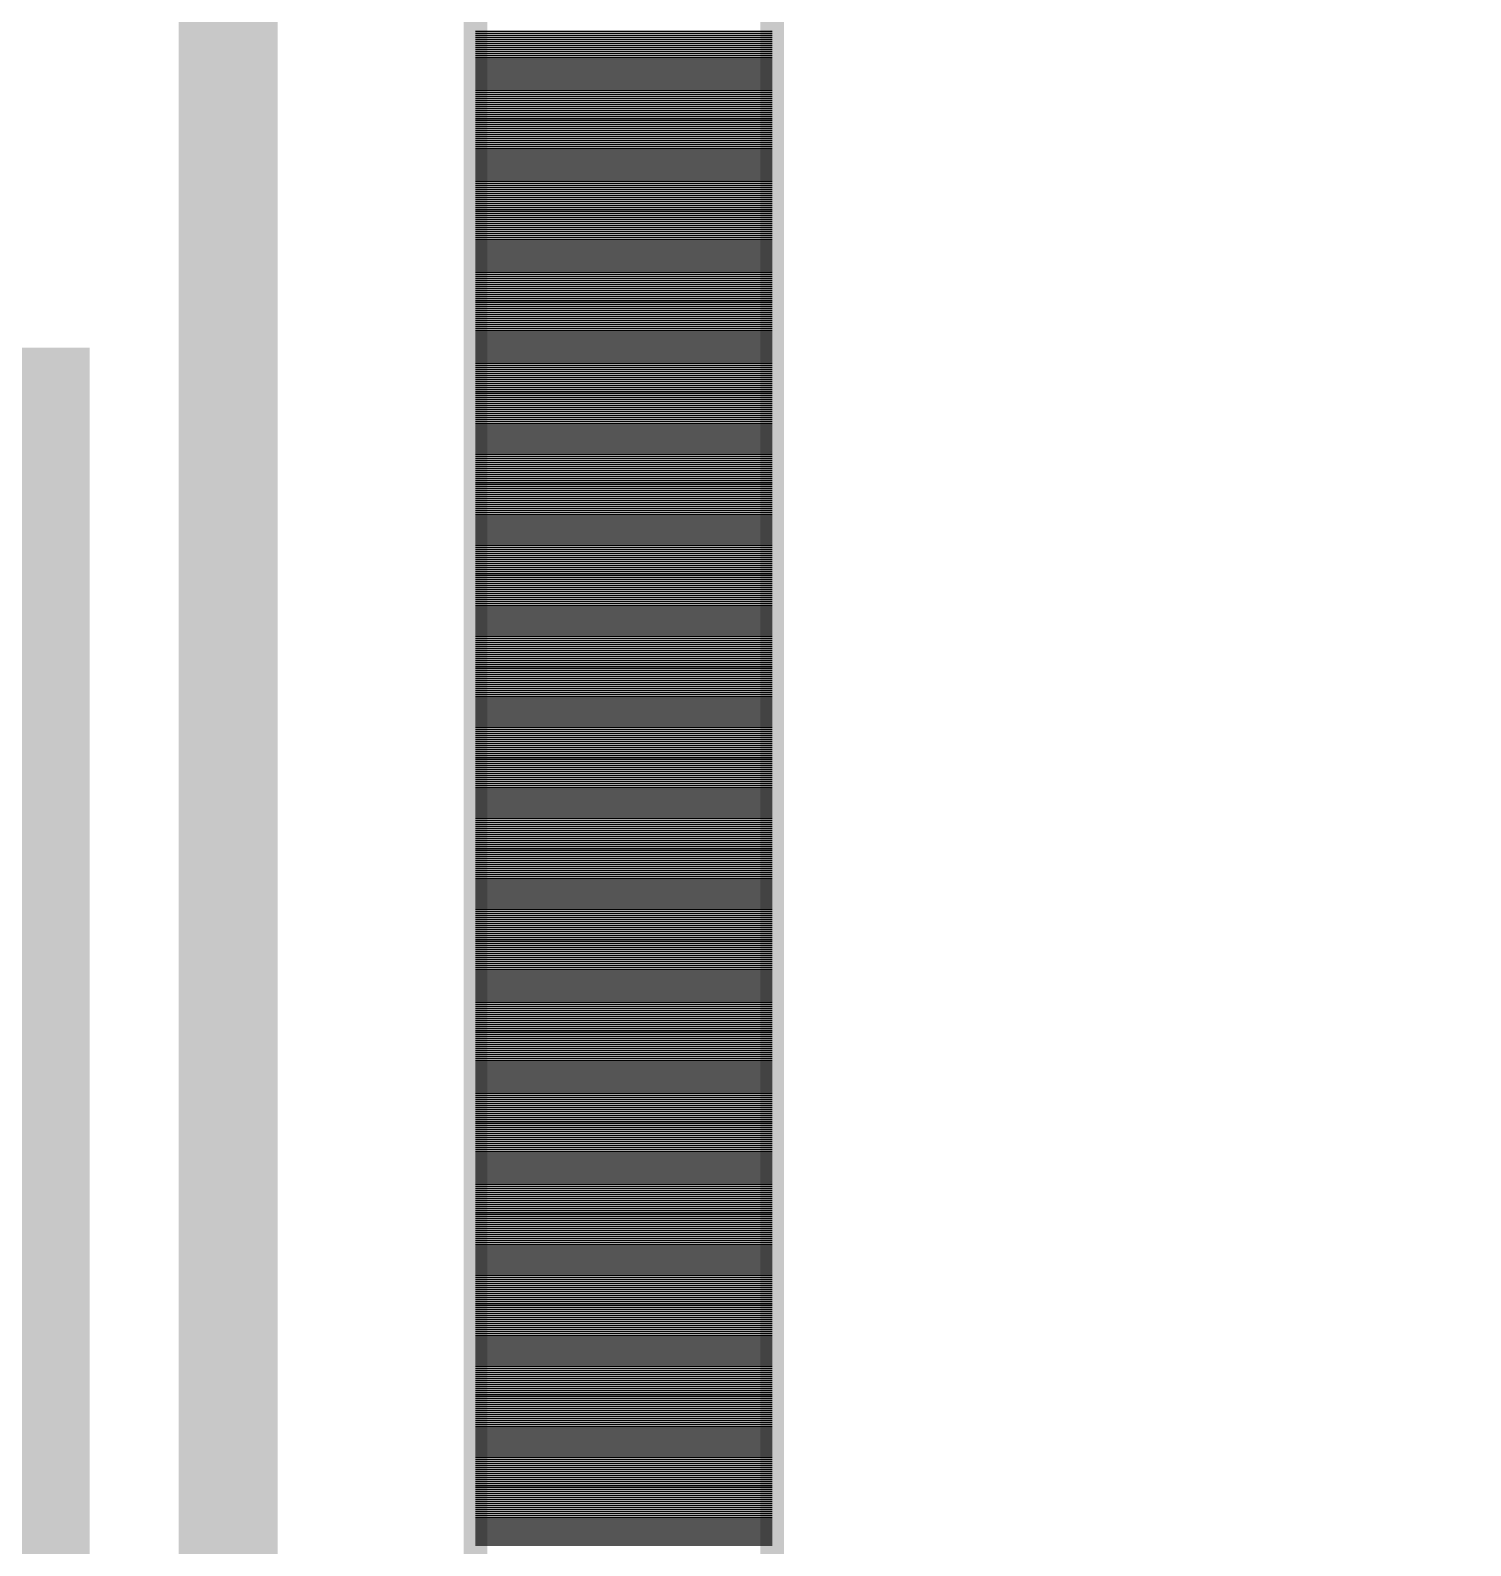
# Model space of a CAD drawing. Extents: x -1.81 to 0.88, y -1.38 to 1.44.
# Drawn here: x -0.575 to 0.153, y -0.118 to 0.647 of the extents above; entities that cross this region are included whole.
import ezdxf

# ---------------------------------------------------------------- set-up
doc = ezdxf.new("R2010")
doc.units = 0
doc.layers.get('0').update_dxf_attribs({"linetype": 'CONTINUOUS'})

msp = doc.modelspace()

# ---------------------------------------------------------------- linework, layer by layer
for points, const_width in [([(0.375, -0.692), (0.175, -0.692), (0.125, -0.642), (-0.475, -0.642), (-0.475, -0.492), (-0.475, -0.467), (-0.475, 0.757), (-0.475, 0.857), (-0.475, 0.919), (-0.412, 0.919), (-0.375, 0.919), (-0.325, 0.919), (0.125, 0.919), (0.212, 1.007), (0.425, 1.007), (0.425, 1.032), (0.425, 1.107)], 0.05), ([(-0.35, -0.567), (-0.35, 0.832), (-0.2, 0.832), (-0.2, -0.567), (-0.35, -0.567)], 0.012), ([(-0.775, 0.457), (-0.6, 0.457), (-0.575, 0.457), (-0.575, -0.367), (-0.575, -0.542), (-0.575, -0.567), (-0.6, -0.642), (-0.575, -0.717), (-0.035, -0.717), (-0.035, -0.817)], 0.06)]:
    msp.add_lwpolyline(points, dxfattribs=dict(const_width=const_width))
for points in [[(-0.35, 0.647), (-0.2, 0.647)], [(-0.35, 0.646), (-0.2, 0.646)], [(-0.35, 0.645), (-0.2, 0.645)], [(-0.35, 0.644), (-0.2, 0.644)], [(-0.35, 0.643), (-0.2, 0.643)], [(-0.35, 0.642), (-0.2, 0.642)], [(-0.35, 0.641), (-0.2, 0.641)], [(-0.35, 0.64), (-0.2, 0.64)], [(-0.35, 0.639), (-0.2, 0.639)], [(-0.35, 0.638), (-0.2, 0.638)], [(-0.35, 0.637), (-0.2, 0.637)], [(-0.35, 0.636), (-0.2, 0.636)], [(-0.35, 0.635), (-0.2, 0.635)], [(-0.35, 0.634), (-0.2, 0.634)], [(-0.35, 0.633), (-0.2, 0.633)], [(-0.35, 0.632), (-0.2, 0.632)], [(-0.35, 0.631), (-0.2, 0.631)], [(-0.35, 0.63), (-0.2, 0.63)], [(-0.35, 0.629), (-0.2, 0.629)], [(-0.35, 0.628), (-0.2, 0.628)], [(-0.35, 0.627), (-0.2, 0.627)], [(-0.35, 0.626), (-0.2, 0.626)], [(-0.35, 0.625), (-0.2, 0.625)], [(-0.35, 0.624), (-0.2, 0.624)], [(-0.35, 0.623), (-0.2, 0.623)], [(-0.35, 0.622), (-0.2, 0.622)], [(-0.35, 0.621), (-0.2, 0.621)], [(-0.35, 0.62), (-0.2, 0.62)], [(-0.35, 0.619), (-0.2, 0.619)], [(-0.35, 0.618), (-0.2, 0.618)], [(-0.35, 0.617), (-0.2, 0.617)], [(-0.35, 0.616), (-0.2, 0.616)], [(-0.35, 0.615), (-0.2, 0.615)], [(-0.35, 0.614), (-0.2, 0.614)], [(-0.35, 0.613), (-0.2, 0.613)], [(-0.35, 0.612), (-0.2, 0.612)], [(-0.35, 0.611), (-0.2, 0.611)], [(-0.35, 0.61), (-0.2, 0.61)], [(-0.35, 0.609), (-0.2, 0.609)], [(-0.35, 0.608), (-0.2, 0.608)], [(-0.35, 0.607), (-0.2, 0.607)], [(-0.35, 0.606), (-0.2, 0.606)], [(-0.35, 0.605), (-0.2, 0.605)], [(-0.35, 0.604), (-0.2, 0.604)], [(-0.35, 0.603), (-0.2, 0.603)], [(-0.35, 0.602), (-0.2, 0.602)], [(-0.35, 0.601), (-0.2, 0.601)], [(-0.35, 0.6), (-0.2, 0.6)], [(-0.35, 0.599), (-0.2, 0.599)], [(-0.35, 0.598), (-0.2, 0.598)], [(-0.35, 0.597), (-0.2, 0.597)], [(-0.35, 0.596), (-0.2, 0.596)], [(-0.35, 0.595), (-0.2, 0.595)], [(-0.35, 0.594), (-0.2, 0.594)], [(-0.35, 0.593), (-0.2, 0.593)], [(-0.35, 0.592), (-0.2, 0.592)], [(-0.35, 0.591), (-0.2, 0.591)], [(-0.35, 0.59), (-0.2, 0.59)], [(-0.35, 0.589), (-0.2, 0.589)], [(-0.35, 0.588), (-0.2, 0.588)], [(-0.35, 0.587), (-0.2, 0.587)], [(-0.35, 0.586), (-0.2, 0.586)], [(-0.35, 0.585), (-0.2, 0.585)], [(-0.35, 0.584), (-0.2, 0.584)], [(-0.35, 0.583), (-0.2, 0.583)], [(-0.35, 0.582), (-0.2, 0.582)], [(-0.35, 0.581), (-0.2, 0.581)], [(-0.35, 0.58), (-0.2, 0.58)], [(-0.35, 0.579), (-0.2, 0.579)], [(-0.35, 0.578), (-0.2, 0.578)], [(-0.35, 0.577), (-0.2, 0.577)], [(-0.35, 0.576), (-0.2, 0.576)], [(-0.35, 0.575), (-0.2, 0.575)], [(-0.35, 0.574), (-0.2, 0.574)], [(-0.35, 0.573), (-0.2, 0.573)], [(-0.35, 0.572), (-0.2, 0.572)], [(-0.35, 0.571), (-0.2, 0.571)], [(-0.35, 0.57), (-0.2, 0.57)], [(-0.35, 0.569), (-0.2, 0.569)], [(-0.35, 0.568), (-0.2, 0.568)], [(-0.35, 0.567), (-0.2, 0.567)], [(-0.35, 0.566), (-0.2, 0.566)], [(-0.35, 0.565), (-0.2, 0.565)], [(-0.35, 0.564), (-0.2, 0.564)], [(-0.35, 0.563), (-0.2, 0.563)], [(-0.35, 0.562), (-0.2, 0.562)], [(-0.35, 0.561), (-0.2, 0.561)], [(-0.35, 0.56), (-0.2, 0.56)], [(-0.35, 0.559), (-0.2, 0.559)], [(-0.35, 0.558), (-0.2, 0.558)], [(-0.35, 0.557), (-0.2, 0.557)], [(-0.35, 0.556), (-0.2, 0.556)], [(-0.35, 0.555), (-0.2, 0.555)], [(-0.35, 0.554), (-0.2, 0.554)], [(-0.35, 0.553), (-0.2, 0.553)], [(-0.35, 0.552), (-0.2, 0.552)], [(-0.35, 0.551), (-0.2, 0.551)], [(-0.35, 0.55), (-0.2, 0.55)], [(-0.35, 0.549), (-0.2, 0.549)], [(-0.35, 0.548), (-0.2, 0.548)], [(-0.35, 0.547), (-0.2, 0.547)], [(-0.35, 0.546), (-0.2, 0.546)], [(-0.35, 0.545), (-0.2, 0.545)], [(-0.35, 0.544), (-0.2, 0.544)], [(-0.35, 0.543), (-0.2, 0.543)], [(-0.35, 0.542), (-0.2, 0.542)], [(-0.35, 0.541), (-0.2, 0.541)], [(-0.35, 0.54), (-0.2, 0.54)], [(-0.35, 0.539), (-0.2, 0.539)], [(-0.35, 0.538), (-0.2, 0.538)], [(-0.35, 0.537), (-0.2, 0.537)], [(-0.35, 0.536), (-0.2, 0.536)], [(-0.35, 0.535), (-0.2, 0.535)], [(-0.35, 0.534), (-0.2, 0.534)], [(-0.35, 0.533), (-0.2, 0.533)], [(-0.35, 0.532), (-0.2, 0.532)], [(-0.35, 0.531), (-0.2, 0.531)], [(-0.35, 0.53), (-0.2, 0.53)], [(-0.35, 0.529), (-0.2, 0.529)], [(-0.35, 0.528), (-0.2, 0.528)], [(-0.35, 0.527), (-0.2, 0.527)], [(-0.35, 0.526), (-0.2, 0.526)], [(-0.35, 0.525), (-0.2, 0.525)], [(-0.35, 0.524), (-0.2, 0.524)], [(-0.35, 0.523), (-0.2, 0.523)], [(-0.35, 0.522), (-0.2, 0.522)], [(-0.35, 0.521), (-0.2, 0.521)], [(-0.35, 0.52), (-0.2, 0.52)], [(-0.35, 0.519), (-0.2, 0.519)], [(-0.35, 0.518), (-0.2, 0.518)], [(-0.35, 0.517), (-0.2, 0.517)], [(-0.35, 0.516), (-0.2, 0.516)], [(-0.35, 0.515), (-0.2, 0.515)], [(-0.35, 0.514), (-0.2, 0.514)], [(-0.35, 0.513), (-0.2, 0.513)], [(-0.35, 0.512), (-0.2, 0.512)], [(-0.35, 0.511), (-0.2, 0.511)], [(-0.35, 0.51), (-0.2, 0.51)], [(-0.35, 0.509), (-0.2, 0.509)], [(-0.35, 0.508), (-0.2, 0.508)], [(-0.35, 0.507), (-0.2, 0.507)], [(-0.35, 0.506), (-0.2, 0.506)], [(-0.35, 0.505), (-0.2, 0.505)], [(-0.35, 0.504), (-0.2, 0.504)], [(-0.35, 0.503), (-0.2, 0.503)], [(-0.35, 0.502), (-0.2, 0.502)], [(-0.35, 0.501), (-0.2, 0.501)], [(-0.35, 0.5), (-0.2, 0.5)], [(-0.35, 0.499), (-0.2, 0.499)], [(-0.35, 0.498), (-0.2, 0.498)], [(-0.35, 0.497), (-0.2, 0.497)], [(-0.35, 0.496), (-0.2, 0.496)], [(-0.35, 0.495), (-0.2, 0.495)], [(-0.35, 0.494), (-0.2, 0.494)], [(-0.35, 0.493), (-0.2, 0.493)], [(-0.35, 0.492), (-0.2, 0.492)], [(-0.35, 0.491), (-0.2, 0.491)], [(-0.35, 0.49), (-0.2, 0.49)], [(-0.35, 0.489), (-0.2, 0.489)], [(-0.35, 0.488), (-0.2, 0.488)], [(-0.35, 0.487), (-0.2, 0.487)], [(-0.35, 0.486), (-0.2, 0.486)], [(-0.35, 0.485), (-0.2, 0.485)], [(-0.35, 0.484), (-0.2, 0.484)], [(-0.35, 0.483), (-0.2, 0.483)], [(-0.35, 0.482), (-0.2, 0.482)], [(-0.35, 0.481), (-0.2, 0.481)], [(-0.35, 0.48), (-0.2, 0.48)], [(-0.35, 0.479), (-0.2, 0.479)], [(-0.35, 0.478), (-0.2, 0.478)], [(-0.35, 0.477), (-0.2, 0.477)], [(-0.35, 0.476), (-0.2, 0.476)], [(-0.35, 0.475), (-0.2, 0.475)], [(-0.35, 0.474), (-0.2, 0.474)], [(-0.35, 0.473), (-0.2, 0.473)], [(-0.35, 0.472), (-0.2, 0.472)], [(-0.35, 0.471), (-0.2, 0.471)], [(-0.35, 0.47), (-0.2, 0.47)], [(-0.35, 0.469), (-0.2, 0.469)], [(-0.35, 0.468), (-0.2, 0.468)], [(-0.35, 0.467), (-0.2, 0.467)], [(-0.35, 0.466), (-0.2, 0.466)], [(-0.35, 0.465), (-0.2, 0.465)], [(-0.35, 0.464), (-0.2, 0.464)], [(-0.35, 0.463), (-0.2, 0.463)], [(-0.35, 0.462), (-0.2, 0.462)], [(-0.35, 0.461), (-0.2, 0.461)], [(-0.35, 0.46), (-0.2, 0.46)], [(-0.35, 0.459), (-0.2, 0.459)], [(-0.35, 0.458), (-0.2, 0.458)], [(-0.35, 0.457), (-0.2, 0.457)], [(-0.35, 0.456), (-0.2, 0.456)], [(-0.35, 0.455), (-0.2, 0.455)], [(-0.35, 0.454), (-0.2, 0.454)], [(-0.35, 0.453), (-0.2, 0.453)], [(-0.35, 0.452), (-0.2, 0.452)], [(-0.35, 0.451), (-0.2, 0.451)], [(-0.35, 0.45), (-0.2, 0.45)], [(-0.35, 0.449), (-0.2, 0.449)], [(-0.35, 0.448), (-0.2, 0.448)], [(-0.35, 0.447), (-0.2, 0.447)], [(-0.35, 0.446), (-0.2, 0.446)], [(-0.35, 0.445), (-0.2, 0.445)], [(-0.35, 0.444), (-0.2, 0.444)], [(-0.35, 0.443), (-0.2, 0.443)], [(-0.35, 0.442), (-0.2, 0.442)], [(-0.35, 0.441), (-0.2, 0.441)], [(-0.35, 0.44), (-0.2, 0.44)], [(-0.35, 0.439), (-0.2, 0.439)], [(-0.35, 0.438), (-0.2, 0.438)], [(-0.35, 0.437), (-0.2, 0.437)], [(-0.35, 0.436), (-0.2, 0.436)], [(-0.35, 0.435), (-0.2, 0.435)], [(-0.35, 0.434), (-0.2, 0.434)], [(-0.35, 0.433), (-0.2, 0.433)], [(-0.35, 0.432), (-0.2, 0.432)], [(-0.35, 0.431), (-0.2, 0.431)], [(-0.35, 0.43), (-0.2, 0.43)], [(-0.35, 0.429), (-0.2, 0.429)], [(-0.35, 0.428), (-0.2, 0.428)], [(-0.35, 0.427), (-0.2, 0.427)], [(-0.35, 0.426), (-0.2, 0.426)], [(-0.35, 0.425), (-0.2, 0.425)], [(-0.35, 0.424), (-0.2, 0.424)], [(-0.35, 0.423), (-0.2, 0.423)], [(-0.35, 0.422), (-0.2, 0.422)], [(-0.35, 0.421), (-0.2, 0.421)], [(-0.35, 0.42), (-0.2, 0.42)], [(-0.35, 0.419), (-0.2, 0.419)], [(-0.35, 0.418), (-0.2, 0.418)], [(-0.35, 0.417), (-0.2, 0.417)], [(-0.35, 0.416), (-0.2, 0.416)], [(-0.35, 0.415), (-0.2, 0.415)], [(-0.35, 0.414), (-0.2, 0.414)], [(-0.35, 0.413), (-0.2, 0.413)], [(-0.35, 0.412), (-0.2, 0.412)], [(-0.35, 0.411), (-0.2, 0.411)], [(-0.35, 0.41), (-0.2, 0.41)], [(-0.35, 0.409), (-0.2, 0.409)], [(-0.35, 0.408), (-0.2, 0.408)], [(-0.35, 0.407), (-0.2, 0.407)], [(-0.35, 0.406), (-0.2, 0.406)], [(-0.35, 0.405), (-0.2, 0.405)], [(-0.35, 0.404), (-0.2, 0.404)], [(-0.35, 0.403), (-0.2, 0.403)], [(-0.35, 0.402), (-0.2, 0.402)], [(-0.35, 0.401), (-0.2, 0.401)], [(-0.35, 0.4), (-0.2, 0.4)], [(-0.35, 0.399), (-0.2, 0.399)], [(-0.35, 0.398), (-0.2, 0.398)], [(-0.35, 0.397), (-0.2, 0.397)], [(-0.35, 0.396), (-0.2, 0.396)], [(-0.35, 0.395), (-0.2, 0.395)], [(-0.35, 0.394), (-0.2, 0.394)], [(-0.35, 0.393), (-0.2, 0.393)], [(-0.35, 0.392), (-0.2, 0.392)], [(-0.35, 0.391), (-0.2, 0.391)], [(-0.35, 0.39), (-0.2, 0.39)], [(-0.35, 0.389), (-0.2, 0.389)], [(-0.35, 0.388), (-0.2, 0.388)], [(-0.35, 0.387), (-0.2, 0.387)], [(-0.35, 0.386), (-0.2, 0.386)], [(-0.35, 0.385), (-0.2, 0.385)], [(-0.35, 0.384), (-0.2, 0.384)], [(-0.35, 0.383), (-0.2, 0.383)], [(-0.35, 0.382), (-0.2, 0.382)], [(-0.35, 0.381), (-0.2, 0.381)], [(-0.35, 0.38), (-0.2, 0.38)], [(-0.35, 0.379), (-0.2, 0.379)], [(-0.35, 0.378), (-0.2, 0.378)], [(-0.35, 0.377), (-0.2, 0.377)], [(-0.35, 0.376), (-0.2, 0.376)], [(-0.35, 0.375), (-0.2, 0.375)], [(-0.35, 0.374), (-0.2, 0.374)], [(-0.35, 0.373), (-0.2, 0.373)], [(-0.35, 0.372), (-0.2, 0.372)], [(-0.35, 0.371), (-0.2, 0.371)], [(-0.35, 0.37), (-0.2, 0.37)], [(-0.35, 0.369), (-0.2, 0.369)], [(-0.35, 0.368), (-0.2, 0.368)], [(-0.35, 0.367), (-0.2, 0.367)], [(-0.35, 0.366), (-0.2, 0.366)], [(-0.35, 0.365), (-0.2, 0.365)], [(-0.35, 0.364), (-0.2, 0.364)], [(-0.35, 0.363), (-0.2, 0.363)], [(-0.35, 0.362), (-0.2, 0.362)], [(-0.35, 0.361), (-0.2, 0.361)], [(-0.35, 0.36), (-0.2, 0.36)], [(-0.35, 0.359), (-0.2, 0.359)], [(-0.35, 0.358), (-0.2, 0.358)], [(-0.35, 0.357), (-0.2, 0.357)], [(-0.35, 0.356), (-0.2, 0.356)], [(-0.35, 0.355), (-0.2, 0.355)], [(-0.35, 0.354), (-0.2, 0.354)], [(-0.35, 0.353), (-0.2, 0.353)], [(-0.35, 0.352), (-0.2, 0.352)], [(-0.35, 0.351), (-0.2, 0.351)], [(-0.35, 0.35), (-0.2, 0.35)], [(-0.35, 0.349), (-0.2, 0.349)], [(-0.35, 0.348), (-0.2, 0.348)], [(-0.35, 0.347), (-0.2, 0.347)], [(-0.35, 0.346), (-0.2, 0.346)], [(-0.35, 0.345), (-0.2, 0.345)], [(-0.35, 0.344), (-0.2, 0.344)], [(-0.35, 0.343), (-0.2, 0.343)], [(-0.35, 0.342), (-0.2, 0.342)], [(-0.35, 0.341), (-0.2, 0.341)], [(-0.35, 0.34), (-0.2, 0.34)], [(-0.35, 0.339), (-0.2, 0.339)], [(-0.35, 0.338), (-0.2, 0.338)], [(-0.35, 0.337), (-0.2, 0.337)], [(-0.35, 0.336), (-0.2, 0.336)], [(-0.35, 0.335), (-0.2, 0.335)], [(-0.35, 0.334), (-0.2, 0.334)], [(-0.35, 0.333), (-0.2, 0.333)], [(-0.35, 0.332), (-0.2, 0.332)], [(-0.35, 0.331), (-0.2, 0.331)], [(-0.35, 0.33), (-0.2, 0.33)], [(-0.35, 0.329), (-0.2, 0.329)], [(-0.35, 0.328), (-0.2, 0.328)], [(-0.35, 0.327), (-0.2, 0.327)], [(-0.35, 0.326), (-0.2, 0.326)], [(-0.35, 0.325), (-0.2, 0.325)], [(-0.35, 0.324), (-0.2, 0.324)], [(-0.35, 0.323), (-0.2, 0.323)], [(-0.35, 0.322), (-0.2, 0.322)], [(-0.35, 0.321), (-0.2, 0.321)], [(-0.35, 0.32), (-0.2, 0.32)], [(-0.35, 0.319), (-0.2, 0.319)], [(-0.35, 0.318), (-0.2, 0.318)], [(-0.35, 0.317), (-0.2, 0.317)], [(-0.35, 0.316), (-0.2, 0.316)], [(-0.35, 0.315), (-0.2, 0.315)], [(-0.35, 0.314), (-0.2, 0.314)], [(-0.35, 0.313), (-0.2, 0.313)], [(-0.35, 0.312), (-0.2, 0.312)], [(-0.35, 0.311), (-0.2, 0.311)], [(-0.35, 0.31), (-0.2, 0.31)], [(-0.35, 0.309), (-0.2, 0.309)], [(-0.35, 0.308), (-0.2, 0.308)], [(-0.35, 0.307), (-0.2, 0.307)], [(-0.35, 0.306), (-0.2, 0.306)], [(-0.35, 0.305), (-0.2, 0.305)], [(-0.35, 0.304), (-0.2, 0.304)], [(-0.35, 0.303), (-0.2, 0.303)], [(-0.35, 0.302), (-0.2, 0.302)], [(-0.35, 0.301), (-0.2, 0.301)], [(-0.35, 0.3), (-0.2, 0.3)], [(-0.35, 0.299), (-0.2, 0.299)], [(-0.35, 0.298), (-0.2, 0.298)], [(-0.35, 0.297), (-0.2, 0.297)], [(-0.35, 0.296), (-0.2, 0.296)], [(-0.35, 0.295), (-0.2, 0.295)], [(-0.35, 0.294), (-0.2, 0.294)], [(-0.35, 0.293), (-0.2, 0.293)], [(-0.35, 0.292), (-0.2, 0.292)], [(-0.35, 0.291), (-0.2, 0.291)], [(-0.35, 0.29), (-0.2, 0.29)], [(-0.35, 0.289), (-0.2, 0.289)], [(-0.35, 0.288), (-0.2, 0.288)], [(-0.35, 0.287), (-0.2, 0.287)], [(-0.35, 0.286), (-0.2, 0.286)], [(-0.35, 0.285), (-0.2, 0.285)], [(-0.35, 0.284), (-0.2, 0.284)], [(-0.35, 0.283), (-0.2, 0.283)], [(-0.35, 0.282), (-0.2, 0.282)], [(-0.35, 0.281), (-0.2, 0.281)], [(-0.35, 0.28), (-0.2, 0.28)], [(-0.35, 0.279), (-0.2, 0.279)], [(-0.35, 0.278), (-0.2, 0.278)], [(-0.35, 0.277), (-0.2, 0.277)], [(-0.35, 0.276), (-0.2, 0.276)], [(-0.35, 0.275), (-0.2, 0.275)], [(-0.35, 0.274), (-0.2, 0.274)], [(-0.35, 0.273), (-0.2, 0.273)], [(-0.35, 0.272), (-0.2, 0.272)], [(-0.35, 0.271), (-0.2, 0.271)], [(-0.35, 0.27), (-0.2, 0.27)], [(-0.35, 0.269), (-0.2, 0.269)], [(-0.35, 0.268), (-0.2, 0.268)], [(-0.35, 0.267), (-0.2, 0.267)], [(-0.35, 0.266), (-0.2, 0.266)], [(-0.35, 0.265), (-0.2, 0.265)], [(-0.35, 0.264), (-0.2, 0.264)], [(-0.35, 0.263), (-0.2, 0.263)], [(-0.35, 0.262), (-0.2, 0.262)], [(-0.35, 0.261), (-0.2, 0.261)], [(-0.35, 0.26), (-0.2, 0.26)], [(-0.35, 0.259), (-0.2, 0.259)], [(-0.35, 0.258), (-0.2, 0.258)], [(-0.35, 0.257), (-0.2, 0.257)], [(-0.35, 0.256), (-0.2, 0.256)], [(-0.35, 0.255), (-0.2, 0.255)], [(-0.35, 0.254), (-0.2, 0.254)], [(-0.35, 0.253), (-0.2, 0.253)], [(-0.35, 0.252), (-0.2, 0.252)], [(-0.35, 0.251), (-0.2, 0.251)], [(-0.35, 0.25), (-0.2, 0.25)], [(-0.35, 0.249), (-0.2, 0.249)], [(-0.35, 0.248), (-0.2, 0.248)], [(-0.35, 0.247), (-0.2, 0.247)], [(-0.35, 0.246), (-0.2, 0.246)], [(-0.35, 0.245), (-0.2, 0.245)], [(-0.35, 0.244), (-0.2, 0.244)], [(-0.35, 0.243), (-0.2, 0.243)], [(-0.35, 0.242), (-0.2, 0.242)], [(-0.35, 0.241), (-0.2, 0.241)], [(-0.35, 0.24), (-0.2, 0.24)], [(-0.35, 0.239), (-0.2, 0.239)], [(-0.35, 0.238), (-0.2, 0.238)], [(-0.35, 0.237), (-0.2, 0.237)], [(-0.35, 0.236), (-0.2, 0.236)], [(-0.35, 0.235), (-0.2, 0.235)], [(-0.35, 0.234), (-0.2, 0.234)], [(-0.35, 0.233), (-0.2, 0.233)], [(-0.35, 0.232), (-0.2, 0.232)], [(-0.35, 0.231), (-0.2, 0.231)], [(-0.35, 0.23), (-0.2, 0.23)], [(-0.35, 0.229), (-0.2, 0.229)], [(-0.35, 0.228), (-0.2, 0.228)], [(-0.35, 0.227), (-0.2, 0.227)], [(-0.35, 0.226), (-0.2, 0.226)], [(-0.35, 0.225), (-0.2, 0.225)], [(-0.35, 0.224), (-0.2, 0.224)], [(-0.35, 0.223), (-0.2, 0.223)], [(-0.35, 0.222), (-0.2, 0.222)], [(-0.35, 0.221), (-0.2, 0.221)], [(-0.35, 0.22), (-0.2, 0.22)], [(-0.35, 0.219), (-0.2, 0.219)], [(-0.35, 0.218), (-0.2, 0.218)], [(-0.35, 0.217), (-0.2, 0.217)], [(-0.35, 0.216), (-0.2, 0.216)], [(-0.35, 0.215), (-0.2, 0.215)], [(-0.35, 0.214), (-0.2, 0.214)], [(-0.35, 0.213), (-0.2, 0.213)], [(-0.35, 0.212), (-0.2, 0.212)], [(-0.35, 0.211), (-0.2, 0.211)], [(-0.35, 0.21), (-0.2, 0.21)], [(-0.35, 0.209), (-0.2, 0.209)], [(-0.35, 0.208), (-0.2, 0.208)], [(-0.35, 0.207), (-0.2, 0.207)], [(-0.35, 0.206), (-0.2, 0.206)], [(-0.35, 0.205), (-0.2, 0.205)], [(-0.35, 0.204), (-0.2, 0.204)], [(-0.35, 0.203), (-0.2, 0.203)], [(-0.35, 0.202), (-0.2, 0.202)], [(-0.35, 0.201), (-0.2, 0.201)], [(-0.35, 0.2), (-0.2, 0.2)], [(-0.35, 0.199), (-0.2, 0.199)], [(-0.35, 0.198), (-0.2, 0.198)], [(-0.35, 0.197), (-0.2, 0.197)], [(-0.35, 0.196), (-0.2, 0.196)], [(-0.35, 0.195), (-0.2, 0.195)], [(-0.35, 0.194), (-0.2, 0.194)], [(-0.35, 0.193), (-0.2, 0.193)], [(-0.35, 0.192), (-0.2, 0.192)], [(-0.35, 0.191), (-0.2, 0.191)], [(-0.35, 0.19), (-0.2, 0.19)], [(-0.35, 0.189), (-0.2, 0.189)], [(-0.35, 0.188), (-0.2, 0.188)], [(-0.35, 0.187), (-0.2, 0.187)], [(-0.35, 0.186), (-0.2, 0.186)], [(-0.35, 0.185), (-0.2, 0.185)], [(-0.35, 0.184), (-0.2, 0.184)], [(-0.35, 0.183), (-0.2, 0.183)], [(-0.35, 0.182), (-0.2, 0.182)], [(-0.35, 0.181), (-0.2, 0.181)], [(-0.35, 0.18), (-0.2, 0.18)], [(-0.35, 0.179), (-0.2, 0.179)], [(-0.35, 0.178), (-0.2, 0.178)], [(-0.35, 0.177), (-0.2, 0.177)], [(-0.35, 0.176), (-0.2, 0.176)], [(-0.35, 0.175), (-0.2, 0.175)], [(-0.35, 0.174), (-0.2, 0.174)], [(-0.35, 0.173), (-0.2, 0.173)], [(-0.35, 0.172), (-0.2, 0.172)], [(-0.35, 0.171), (-0.2, 0.171)], [(-0.35, 0.17), (-0.2, 0.17)], [(-0.35, 0.169), (-0.2, 0.169)], [(-0.35, 0.168), (-0.2, 0.168)], [(-0.35, 0.167), (-0.2, 0.167)], [(-0.35, 0.166), (-0.2, 0.166)], [(-0.35, 0.165), (-0.2, 0.165)], [(-0.35, 0.164), (-0.2, 0.164)], [(-0.35, 0.163), (-0.2, 0.163)], [(-0.35, 0.162), (-0.2, 0.162)], [(-0.35, 0.161), (-0.2, 0.161)], [(-0.35, 0.16), (-0.2, 0.16)], [(-0.35, 0.159), (-0.2, 0.159)], [(-0.35, 0.158), (-0.2, 0.158)], [(-0.35, 0.157), (-0.2, 0.157)], [(-0.35, 0.156), (-0.2, 0.156)], [(-0.35, 0.155), (-0.2, 0.155)], [(-0.35, 0.154), (-0.2, 0.154)], [(-0.35, 0.153), (-0.2, 0.153)], [(-0.35, 0.152), (-0.2, 0.152)], [(-0.35, 0.151), (-0.2, 0.151)], [(-0.35, 0.15), (-0.2, 0.15)], [(-0.35, 0.149), (-0.2, 0.149)], [(-0.35, 0.148), (-0.2, 0.148)], [(-0.35, 0.147), (-0.2, 0.147)], [(-0.35, 0.146), (-0.2, 0.146)], [(-0.35, 0.145), (-0.2, 0.145)], [(-0.35, 0.144), (-0.2, 0.144)], [(-0.35, 0.143), (-0.2, 0.143)], [(-0.35, 0.142), (-0.2, 0.142)], [(-0.35, 0.141), (-0.2, 0.141)], [(-0.35, 0.14), (-0.2, 0.14)], [(-0.35, 0.139), (-0.2, 0.139)], [(-0.35, 0.138), (-0.2, 0.138)], [(-0.35, 0.137), (-0.2, 0.137)], [(-0.35, 0.136), (-0.2, 0.136)], [(-0.35, 0.135), (-0.2, 0.135)], [(-0.35, 0.134), (-0.2, 0.134)], [(-0.35, 0.133), (-0.2, 0.133)], [(-0.35, 0.132), (-0.2, 0.132)], [(-0.35, 0.131), (-0.2, 0.131)], [(-0.35, 0.13), (-0.2, 0.13)], [(-0.35, 0.129), (-0.2, 0.129)], [(-0.35, 0.128), (-0.2, 0.128)], [(-0.35, 0.127), (-0.2, 0.127)], [(-0.35, 0.126), (-0.2, 0.126)], [(-0.35, 0.125), (-0.2, 0.125)], [(-0.35, 0.124), (-0.2, 0.124)], [(-0.35, 0.123), (-0.2, 0.123)], [(-0.35, 0.122), (-0.2, 0.122)], [(-0.35, 0.121), (-0.2, 0.121)], [(-0.35, 0.12), (-0.2, 0.12)], [(-0.35, 0.119), (-0.2, 0.119)], [(-0.35, 0.118), (-0.2, 0.118)], [(-0.35, 0.117), (-0.2, 0.117)], [(-0.35, 0.116), (-0.2, 0.116)], [(-0.35, 0.115), (-0.2, 0.115)], [(-0.35, 0.114), (-0.2, 0.114)], [(-0.35, 0.113), (-0.2, 0.113)], [(-0.35, 0.112), (-0.2, 0.112)], [(-0.35, 0.111), (-0.2, 0.111)], [(-0.35, 0.11), (-0.2, 0.11)], [(-0.35, 0.109), (-0.2, 0.109)], [(-0.35, 0.108), (-0.2, 0.108)], [(-0.35, 0.107), (-0.2, 0.107)], [(-0.35, 0.106), (-0.2, 0.106)], [(-0.35, 0.105), (-0.2, 0.105)], [(-0.35, 0.104), (-0.2, 0.104)], [(-0.35, 0.103), (-0.2, 0.103)], [(-0.35, 0.102), (-0.2, 0.102)], [(-0.35, 0.101), (-0.2, 0.101)], [(-0.35, 0.1), (-0.2, 0.1)], [(-0.35, 0.099), (-0.2, 0.099)], [(-0.35, 0.098), (-0.2, 0.098)], [(-0.35, 0.097), (-0.2, 0.097)], [(-0.35, 0.096), (-0.2, 0.096)], [(-0.35, 0.095), (-0.2, 0.095)], [(-0.35, 0.094), (-0.2, 0.094)], [(-0.35, 0.093), (-0.2, 0.093)], [(-0.35, 0.092), (-0.2, 0.092)], [(-0.35, 0.091), (-0.2, 0.091)], [(-0.35, 0.09), (-0.2, 0.09)], [(-0.35, 0.089), (-0.2, 0.089)], [(-0.35, 0.088), (-0.2, 0.088)], [(-0.35, 0.087), (-0.2, 0.087)], [(-0.35, 0.086), (-0.2, 0.086)], [(-0.35, 0.085), (-0.2, 0.085)], [(-0.35, 0.084), (-0.2, 0.084)], [(-0.35, 0.083), (-0.2, 0.083)], [(-0.35, 0.082), (-0.2, 0.082)], [(-0.35, 0.081), (-0.2, 0.081)], [(-0.35, 0.08), (-0.2, 0.08)], [(-0.35, 0.079), (-0.2, 0.079)], [(-0.35, 0.078), (-0.2, 0.078)], [(-0.35, 0.077), (-0.2, 0.077)], [(-0.35, 0.076), (-0.2, 0.076)], [(-0.35, 0.075), (-0.2, 0.075)], [(-0.35, 0.074), (-0.2, 0.074)], [(-0.35, 0.073), (-0.2, 0.073)], [(-0.35, 0.072), (-0.2, 0.072)], [(-0.35, 0.071), (-0.2, 0.071)], [(-0.35, 0.07), (-0.2, 0.07)], [(-0.35, 0.069), (-0.2, 0.069)], [(-0.35, 0.068), (-0.2, 0.068)], [(-0.35, 0.067), (-0.2, 0.067)], [(-0.35, 0.066), (-0.2, 0.066)], [(-0.35, 0.065), (-0.2, 0.065)], [(-0.35, 0.064), (-0.2, 0.064)], [(-0.35, 0.063), (-0.2, 0.063)], [(-0.35, 0.062), (-0.2, 0.062)], [(-0.35, 0.061), (-0.2, 0.061)], [(-0.35, 0.06), (-0.2, 0.06)], [(-0.35, 0.059), (-0.2, 0.059)], [(-0.35, 0.058), (-0.2, 0.058)], [(-0.35, 0.057), (-0.2, 0.057)], [(-0.35, 0.056), (-0.2, 0.056)], [(-0.35, 0.055), (-0.2, 0.055)], [(-0.35, 0.054), (-0.2, 0.054)], [(-0.35, 0.053), (-0.2, 0.053)], [(-0.35, 0.052), (-0.2, 0.052)], [(-0.35, 0.051), (-0.2, 0.051)], [(-0.35, 0.05), (-0.2, 0.05)], [(-0.35, 0.049), (-0.2, 0.049)], [(-0.35, 0.048), (-0.2, 0.048)], [(-0.35, 0.047), (-0.2, 0.047)], [(-0.35, 0.046), (-0.2, 0.046)], [(-0.35, 0.045), (-0.2, 0.045)], [(-0.35, 0.044), (-0.2, 0.044)], [(-0.35, 0.043), (-0.2, 0.043)], [(-0.35, 0.042), (-0.2, 0.042)], [(-0.35, 0.041), (-0.2, 0.041)], [(-0.35, 0.04), (-0.2, 0.04)], [(-0.35, 0.039), (-0.2, 0.039)], [(-0.35, 0.038), (-0.2, 0.038)], [(-0.35, 0.037), (-0.2, 0.037)], [(-0.35, 0.036), (-0.2, 0.036)], [(-0.35, 0.035), (-0.2, 0.035)], [(-0.35, 0.034), (-0.2, 0.034)], [(-0.35, 0.033), (-0.2, 0.033)], [(-0.35, 0.032), (-0.2, 0.032)], [(-0.35, 0.031), (-0.2, 0.031)], [(-0.35, 0.03), (-0.2, 0.03)], [(-0.35, 0.029), (-0.2, 0.029)], [(-0.35, 0.028), (-0.2, 0.028)], [(-0.35, 0.027), (-0.2, 0.027)], [(-0.35, 0.026), (-0.2, 0.026)], [(-0.35, 0.025), (-0.2, 0.025)], [(-0.35, 0.024), (-0.2, 0.024)], [(-0.35, 0.023), (-0.2, 0.023)], [(-0.35, 0.022), (-0.2, 0.022)], [(-0.35, 0.021), (-0.2, 0.021)], [(-0.35, 0.02), (-0.2, 0.02)], [(-0.35, 0.019), (-0.2, 0.019)], [(-0.35, 0.018), (-0.2, 0.018)], [(-0.35, 0.017), (-0.2, 0.017)], [(-0.35, 0.016), (-0.2, 0.016)], [(-0.35, 0.015), (-0.2, 0.015)], [(-0.35, 0.014), (-0.2, 0.014)], [(-0.35, 0.013), (-0.2, 0.013)], [(-0.35, 0.012), (-0.2, 0.012)], [(-0.35, 0.011), (-0.2, 0.011)], [(-0.35, 0.01), (-0.2, 0.01)], [(-0.35, 0.009), (-0.2, 0.009)], [(-0.35, 0.008), (-0.2, 0.008)], [(-0.35, 0.007), (-0.2, 0.007)], [(-0.35, 0.006), (-0.2, 0.006)], [(-0.35, 0.005), (-0.2, 0.005)], [(-0.35, 0.004), (-0.2, 0.004)], [(-0.35, 0.003), (-0.2, 0.003)], [(-0.35, 0.002), (-0.2, 0.002)], [(-0.35, 0.001), (-0.2, 0.001)], [(-0.35, 0), (-0.2, 0)], [(-0.35, -0.001), (-0.2, -0.001)], [(-0.35, -0.002), (-0.2, -0.002)], [(-0.35, -0.003), (-0.2, -0.003)], [(-0.35, -0.004), (-0.2, -0.004)], [(-0.35, -0.005), (-0.2, -0.005)], [(-0.35, -0.006), (-0.2, -0.006)], [(-0.35, -0.007), (-0.2, -0.007)], [(-0.35, -0.008), (-0.2, -0.008)], [(-0.35, -0.009), (-0.2, -0.009)], [(-0.35, -0.01), (-0.2, -0.01)], [(-0.35, -0.011), (-0.2, -0.011)], [(-0.35, -0.012), (-0.2, -0.012)], [(-0.35, -0.013), (-0.2, -0.013)], [(-0.35, -0.014), (-0.2, -0.014)], [(-0.35, -0.015), (-0.2, -0.015)], [(-0.35, -0.016), (-0.2, -0.016)], [(-0.35, -0.017), (-0.2, -0.017)], [(-0.35, -0.018), (-0.2, -0.018)], [(-0.35, -0.019), (-0.2, -0.019)], [(-0.35, -0.02), (-0.2, -0.02)], [(-0.35, -0.021), (-0.2, -0.021)], [(-0.35, -0.022), (-0.2, -0.022)], [(-0.35, -0.023), (-0.2, -0.023)], [(-0.35, -0.024), (-0.2, -0.024)], [(-0.35, -0.025), (-0.2, -0.025)], [(-0.35, -0.026), (-0.2, -0.026)], [(-0.35, -0.027), (-0.2, -0.027)], [(-0.35, -0.028), (-0.2, -0.028)], [(-0.35, -0.029), (-0.2, -0.029)], [(-0.35, -0.03), (-0.2, -0.03)], [(-0.35, -0.031), (-0.2, -0.031)], [(-0.35, -0.032), (-0.2, -0.032)], [(-0.35, -0.033), (-0.2, -0.033)], [(-0.35, -0.034), (-0.2, -0.034)], [(-0.35, -0.035), (-0.2, -0.035)], [(-0.35, -0.036), (-0.2, -0.036)], [(-0.35, -0.037), (-0.2, -0.037)], [(-0.35, -0.038), (-0.2, -0.038)], [(-0.35, -0.039), (-0.2, -0.039)], [(-0.35, -0.04), (-0.2, -0.04)], [(-0.35, -0.041), (-0.2, -0.041)], [(-0.35, -0.042), (-0.2, -0.042)], [(-0.35, -0.043), (-0.2, -0.043)], [(-0.35, -0.044), (-0.2, -0.044)], [(-0.35, -0.045), (-0.2, -0.045)], [(-0.35, -0.046), (-0.2, -0.046)], [(-0.35, -0.047), (-0.2, -0.047)], [(-0.35, -0.048), (-0.2, -0.048)], [(-0.35, -0.049), (-0.2, -0.049)], [(-0.35, -0.05), (-0.2, -0.05)], [(-0.35, -0.051), (-0.2, -0.051)], [(-0.35, -0.052), (-0.2, -0.052)], [(-0.35, -0.053), (-0.2, -0.053)], [(-0.35, -0.054), (-0.2, -0.054)], [(-0.35, -0.055), (-0.2, -0.055)], [(-0.35, -0.056), (-0.2, -0.056)], [(-0.35, -0.057), (-0.2, -0.057)], [(-0.35, -0.058), (-0.2, -0.058)], [(-0.35, -0.059), (-0.2, -0.059)], [(-0.35, -0.06), (-0.2, -0.06)], [(-0.35, -0.061), (-0.2, -0.061)], [(-0.35, -0.062), (-0.2, -0.062)], [(-0.35, -0.063), (-0.2, -0.063)], [(-0.35, -0.064), (-0.2, -0.064)], [(-0.35, -0.065), (-0.2, -0.065)], [(-0.35, -0.066), (-0.2, -0.066)], [(-0.35, -0.067), (-0.2, -0.067)], [(-0.35, -0.068), (-0.2, -0.068)], [(-0.35, -0.069), (-0.2, -0.069)], [(-0.35, -0.07), (-0.2, -0.07)], [(-0.35, -0.071), (-0.2, -0.071)], [(-0.35, -0.072), (-0.2, -0.072)], [(-0.35, -0.073), (-0.2, -0.073)], [(-0.35, -0.074), (-0.2, -0.074)], [(-0.35, -0.075), (-0.2, -0.075)], [(-0.35, -0.076), (-0.2, -0.076)], [(-0.35, -0.077), (-0.2, -0.077)], [(-0.35, -0.078), (-0.2, -0.078)], [(-0.35, -0.079), (-0.2, -0.079)], [(-0.35, -0.08), (-0.2, -0.08)], [(-0.35, -0.081), (-0.2, -0.081)], [(-0.35, -0.082), (-0.2, -0.082)], [(-0.35, -0.083), (-0.2, -0.083)], [(-0.35, -0.084), (-0.2, -0.084)], [(-0.35, -0.085), (-0.2, -0.085)], [(-0.35, -0.086), (-0.2, -0.086)], [(-0.35, -0.087), (-0.2, -0.087)], [(-0.35, -0.088), (-0.2, -0.088)], [(-0.35, -0.089), (-0.2, -0.089)], [(-0.35, -0.09), (-0.2, -0.09)], [(-0.35, -0.091), (-0.2, -0.091)], [(-0.35, -0.092), (-0.2, -0.092)], [(-0.35, -0.093), (-0.2, -0.093)], [(-0.35, -0.094), (-0.2, -0.094)], [(-0.35, -0.095), (-0.2, -0.095)], [(-0.35, -0.096), (-0.2, -0.096)], [(-0.35, -0.097), (-0.2, -0.097)], [(-0.35, -0.098), (-0.2, -0.098)], [(-0.35, -0.099), (-0.2, -0.099)], [(-0.35, -0.1), (-0.2, -0.1)], [(-0.35, -0.101), (-0.2, -0.101)], [(-0.35, -0.102), (-0.2, -0.102)], [(-0.35, -0.103), (-0.2, -0.103)], [(-0.35, -0.104), (-0.2, -0.104)], [(-0.35, -0.105), (-0.2, -0.105)], [(-0.35, -0.106), (-0.2, -0.106)], [(-0.35, -0.107), (-0.2, -0.107)], [(-0.35, -0.108), (-0.2, -0.108)], [(-0.35, -0.109), (-0.2, -0.109)], [(-0.35, -0.11), (-0.2, -0.11)], [(-0.35, -0.111), (-0.2, -0.111)], [(-0.35, -0.112), (-0.2, -0.112)], [(-0.35, -0.113), (-0.2, -0.113)], [(-0.35, -0.114), (-0.2, -0.114)], [(-0.35, -0.115), (-0.2, -0.115)], [(-0.35, -0.116), (-0.2, -0.116)], [(-0.35, -0.117), (-0.2, -0.117)], [(-0.35, -0.118), (-0.2, -0.118)]]:
    msp.add_lwpolyline(points)

doc.saveas('drawing.dxf')
